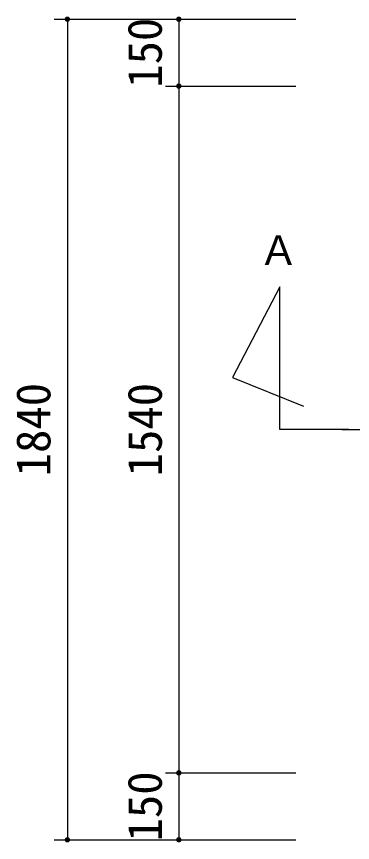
# Model space of a CAD drawing. Units: millimetres, scale not verified. Extents: x -8910 to 8910, y -6308 to 6308.
# Drawn here: x -7114 to -6361, y 2798 to 4650 of the extents above; entities that cross this region are included whole.
import ezdxf
from ezdxf.enums import TextEntityAlignment as Align

# ---------------------------------------------------------------- set-up
doc = ezdxf.new("R2010")
doc.units = ezdxf.units.MM
doc.header["$LTSCALE"] = 30
doc.linetypes.add('CHAIN2', pattern=[12, 9, -1, 1, -1])
doc.layers.add('0-3_空気管', color=3, linetype='Continuous', lineweight=25)
doc.layers.add('0-5_製作', color=5, linetype='Continuous', lineweight=25)
doc.styles.add('ＭＳ ゴシック', font='')
doc.styles.get('ＭＳ ゴシック').set_extended_font_data('MS Gothic')

msp = doc.modelspace()

# ---------------------------------------------------------------- linework, layer by layer
at = {"layer": '0-3_空気管', "color": 2}
for p, q in [((-7000.22, 4643.87), (-7000.22, 2803.87)), ((-6750.22, 4643.87), (-6750.22, 4493.87)), ((-6750.22, 4493.87), (-6750.22, 2953.87)), ((-6750.22, 2953.87), (-6750.22, 2803.87))]:
    msp.add_line(p, q, dxfattribs=at)
at = {"layer": '0-3_空気管'}
msp.add_line((-6369.16, 3723.87), (-6523.53, 3723.87), dxfattribs=at)
at = {"layer": '0-3_空気管', "linetype": 'CHAIN2'}
msp.add_line((-6384.28, 3723.87), (-3220.87, 3723.87), dxfattribs=at)
at = {"layer": '0-3_空気管'}
msp.add_lwpolyline([(-6523.53, 3723.87), (-6523.53, 4043.88), (-6629.85, 3840.22), (-6470.24, 3776.25)], dxfattribs=at)
at = {"layer": '0-5_製作', "color": 2}
for p, q in [((-7030.22, 4643.87), (-6750.22, 4643.87)), ((-6780.22, 4643.87), (-6487.54, 4643.87)), ((-6780.22, 4493.87), (-6487.54, 4493.87)), ((-6780.22, 2953.87), (-6487.54, 2953.87)), ((-7030.22, 2803.87), (-6750.22, 2803.87)), ((-6780.22, 2803.87), (-6487.54, 2803.87))]:
    msp.add_line(p, q, dxfattribs=at)
at = {"layer": '0-5_製作'}
for points in [[(-7002.43, 4649.45), (-7006.22, 4643.87), (-7006.21, 4644.25)], [(-7002.43, 4649.45), (-7000.22, 4643.87), (-7006.22, 4643.87)], [(-7002.43, 4649.45), (-7006.21, 4644.25), (-7003.11, 4649.13)], [(-7003.11, 4649.13), (-7006.21, 4644.25), (-7006.12, 4645)], [(-7003.11, 4649.13), (-7006.12, 4645), (-7003.75, 4648.73)], [(-7003.75, 4648.73), (-7006.12, 4645), (-7005.93, 4645.73)], [(-7003.75, 4648.73), (-7005.93, 4645.73), (-7004.33, 4648.25)], [(-7001.72, 4649.68), (-7000.22, 4643.87), (-7002.43, 4649.45)], [(-7000.98, 4649.83), (-7000.22, 4643.87), (-7001.72, 4649.68)], [(-7000.22, 4649.87), (-7000.22, 4643.87), (-7000.98, 4649.83)], [(-6999.85, 4649.86), (-7000.22, 4643.87), (-7000.22, 4649.87)], [(-6999.1, 4649.77), (-7000.22, 4643.87), (-6999.85, 4649.86)], [(-6998.37, 4649.58), (-7000.22, 4643.87), (-6999.1, 4649.77)], [(-6997.67, 4649.3), (-7000.22, 4643.87), (-6998.37, 4649.58)], [(-6997.01, 4648.94), (-7000.22, 4643.87), (-6997.67, 4649.3)], [(-6996.4, 4648.5), (-7000.22, 4643.87), (-6997.01, 4648.94)], [(-6751.72, 4649.68), (-6756.22, 4643.87), (-6752.43, 4649.45)], [(-6751.72, 4649.68), (-6750.22, 4643.87), (-6756.22, 4643.87)], [(-6752.43, 4649.45), (-6756.22, 4643.87), (-6756.21, 4644.25)], [(-6752.43, 4649.45), (-6756.21, 4644.25), (-6753.11, 4649.13)], [(-6753.11, 4649.13), (-6756.21, 4644.25), (-6756.12, 4645)], [(-6753.11, 4649.13), (-6756.12, 4645), (-6753.75, 4648.73)], [(-6753.75, 4648.73), (-6756.12, 4645), (-6755.93, 4645.73)], [(-6753.75, 4648.73), (-6755.93, 4645.73), (-6754.33, 4648.25)], [(-6750.98, 4649.83), (-6750.22, 4643.87), (-6751.72, 4649.68)], [(-6750.22, 4649.87), (-6750.22, 4643.87), (-6750.98, 4649.83)], [(-6749.85, 4649.86), (-6750.22, 4643.87), (-6750.22, 4649.87)], [(-6749.1, 4649.77), (-6750.22, 4643.87), (-6749.85, 4649.86)], [(-6748.37, 4649.58), (-6750.22, 4643.87), (-6749.1, 4649.77)], [(-6747.67, 4649.3), (-6750.22, 4643.87), (-6748.37, 4649.58)], [(-6747.01, 4648.94), (-6750.22, 4643.87), (-6747.67, 4649.3)], [(-6746.4, 4648.5), (-6750.22, 4643.87), (-6747.01, 4648.94)], [(-7000.22, 4643.87), (-7006.18, 4643.12), (-7006.22, 4643.87)], [(-7000.22, 4643.87), (-7006.04, 4642.38), (-7006.18, 4643.12)], [(-7000.22, 4643.87), (-7005.8, 4641.66), (-7006.04, 4642.38)], [(-7004.33, 4648.25), (-7005.93, 4645.73), (-7005.65, 4646.43)], [(-7000.22, 4643.87), (-7005.48, 4640.98), (-7005.8, 4641.66)], [(-7004.33, 4648.25), (-7005.65, 4646.43), (-7004.85, 4647.7)], [(-7004.85, 4647.7), (-7005.65, 4646.43), (-7005.29, 4647.09)], [(-7000.22, 4643.87), (-7005.08, 4640.35), (-7005.48, 4640.98)], [(-7000.22, 4643.87), (-7004.6, 4639.77), (-7005.08, 4640.35)], [(-7000.22, 4643.87), (-7004.05, 4639.25), (-7004.6, 4639.77)], [(-7000.22, 4643.87), (-7003.44, 4638.81), (-7004.05, 4639.25)], [(-7000.22, 4637.87), (-7003.44, 4638.81), (-7000.22, 4643.87)], [(-7000.22, 4637.87), (-7002.78, 4638.44), (-7003.44, 4638.81)], [(-7000.22, 4637.87), (-7002.08, 4638.17), (-7002.78, 4638.44)], [(-7000.22, 4637.87), (-7001.35, 4637.98), (-7002.08, 4638.17)], [(-7000.22, 4637.87), (-7000.6, 4637.88), (-7001.35, 4637.98)], [(-6996.4, 4648.5), (-6994.22, 4643.87), (-7000.22, 4643.87)], [(-6994.22, 4643.87), (-7000.22, 4637.87), (-7000.22, 4643.87)], [(-6994.22, 4643.87), (-6999.47, 4637.92), (-7000.22, 4637.87)], [(-6994.22, 4643.87), (-6998.73, 4638.06), (-6999.47, 4637.92)], [(-6994.22, 4643.87), (-6998.02, 4638.29), (-6998.73, 4638.06)], [(-6994.22, 4643.87), (-6997.33, 4638.61), (-6998.02, 4638.29)], [(-6994.24, 4643.5), (-6997.33, 4638.61), (-6994.22, 4643.87)], [(-6994.33, 4642.75), (-6997.33, 4638.61), (-6994.24, 4643.5)], [(-6994.33, 4642.75), (-6996.7, 4639.02), (-6997.33, 4638.61)], [(-6994.52, 4642.02), (-6996.7, 4639.02), (-6994.33, 4642.75)], [(-6994.52, 4642.02), (-6996.12, 4639.5), (-6996.7, 4639.02)], [(-6995.85, 4647.98), (-6994.22, 4643.87), (-6996.4, 4648.5)], [(-6994.79, 4641.32), (-6996.12, 4639.5), (-6994.52, 4642.02)], [(-6994.79, 4641.32), (-6995.6, 4640.05), (-6996.12, 4639.5)], [(-6995.37, 4647.4), (-6994.22, 4643.87), (-6995.85, 4647.98)], [(-6995.16, 4640.66), (-6995.6, 4640.05), (-6994.79, 4641.32)], [(-6994.97, 4646.76), (-6994.22, 4643.87), (-6995.37, 4647.4)], [(-6994.65, 4646.08), (-6994.22, 4643.87), (-6994.97, 4646.76)], [(-6994.41, 4645.36), (-6994.22, 4643.87), (-6994.65, 4646.08)], [(-6994.27, 4644.62), (-6994.22, 4643.87), (-6994.41, 4645.36)], [(-6750.22, 4643.87), (-6756.18, 4643.12), (-6756.22, 4643.87)], [(-6750.22, 4643.87), (-6756.04, 4642.38), (-6756.18, 4643.12)], [(-6750.22, 4643.87), (-6755.8, 4641.66), (-6756.04, 4642.38)], [(-6754.33, 4648.25), (-6755.93, 4645.73), (-6755.65, 4646.43)], [(-6750.22, 4643.87), (-6755.48, 4640.98), (-6755.8, 4641.66)], [(-6754.33, 4648.25), (-6755.65, 4646.43), (-6754.85, 4647.7)], [(-6754.85, 4647.7), (-6755.65, 4646.43), (-6755.29, 4647.09)], [(-6750.22, 4643.87), (-6755.08, 4640.35), (-6755.48, 4640.98)], [(-6750.22, 4643.87), (-6754.6, 4639.77), (-6755.08, 4640.35)], [(-6750.22, 4643.87), (-6754.05, 4639.25), (-6754.6, 4639.77)], [(-6750.22, 4643.87), (-6753.44, 4638.81), (-6754.05, 4639.25)], [(-6750.22, 4637.87), (-6753.44, 4638.81), (-6750.22, 4643.87)], [(-6750.22, 4637.87), (-6752.78, 4638.44), (-6753.44, 4638.81)], [(-6750.22, 4637.87), (-6752.08, 4638.17), (-6752.78, 4638.44)], [(-6750.22, 4637.87), (-6751.35, 4637.98), (-6752.08, 4638.17)], [(-6750.22, 4637.87), (-6750.6, 4637.88), (-6751.35, 4637.98)], [(-6746.4, 4648.5), (-6744.22, 4643.87), (-6750.22, 4643.87)], [(-6744.22, 4643.87), (-6750.22, 4637.87), (-6750.22, 4643.87)], [(-6744.22, 4643.87), (-6749.47, 4637.92), (-6750.22, 4637.87)], [(-6744.22, 4643.87), (-6748.73, 4638.06), (-6749.47, 4637.92)], [(-6744.22, 4643.87), (-6748.02, 4638.29), (-6748.73, 4638.06)], [(-6744.24, 4643.5), (-6748.02, 4638.29), (-6744.22, 4643.87)], [(-6744.24, 4643.5), (-6747.33, 4638.61), (-6748.02, 4638.29)], [(-6744.33, 4642.75), (-6747.33, 4638.61), (-6744.24, 4643.5)], [(-6744.33, 4642.75), (-6746.7, 4639.02), (-6747.33, 4638.61)], [(-6744.52, 4642.02), (-6746.7, 4639.02), (-6744.33, 4642.75)], [(-6744.52, 4642.02), (-6746.12, 4639.5), (-6746.7, 4639.02)], [(-6745.85, 4647.98), (-6744.22, 4643.87), (-6746.4, 4648.5)], [(-6744.79, 4641.32), (-6746.12, 4639.5), (-6744.52, 4642.02)], [(-6744.79, 4641.32), (-6745.6, 4640.05), (-6746.12, 4639.5)], [(-6745.37, 4647.4), (-6744.22, 4643.87), (-6745.85, 4647.98)], [(-6745.16, 4640.66), (-6745.6, 4640.05), (-6744.79, 4641.32)], [(-6744.97, 4646.76), (-6744.22, 4643.87), (-6745.37, 4647.4)], [(-6744.65, 4646.08), (-6744.22, 4643.87), (-6744.97, 4646.76)], [(-6744.41, 4645.36), (-6744.22, 4643.87), (-6744.65, 4646.08)], [(-6744.27, 4644.62), (-6744.22, 4643.87), (-6744.41, 4645.36)], [(-6752.43, 4499.45), (-6756.22, 4493.87), (-6756.21, 4494.25)], [(-6752.43, 4499.45), (-6750.22, 4493.87), (-6756.22, 4493.87)], [(-6750.22, 4493.87), (-6756.18, 4493.12), (-6756.22, 4493.87)], [(-6752.43, 4499.45), (-6756.21, 4494.25), (-6753.11, 4499.13)], [(-6753.11, 4499.13), (-6756.21, 4494.25), (-6756.12, 4495)], [(-6750.22, 4493.87), (-6756.04, 4492.38), (-6756.18, 4493.12)], [(-6753.11, 4499.13), (-6756.12, 4495), (-6753.75, 4498.73)], [(-6753.75, 4498.73), (-6756.12, 4495), (-6755.93, 4495.73)], [(-6750.22, 4493.87), (-6755.8, 4491.66), (-6756.04, 4492.38)], [(-6753.75, 4498.73), (-6755.93, 4495.73), (-6754.33, 4498.25)], [(-6754.33, 4498.25), (-6755.93, 4495.73), (-6755.65, 4496.43)], [(-6750.22, 4493.87), (-6755.48, 4490.98), (-6755.8, 4491.66)], [(-6754.33, 4498.25), (-6755.65, 4496.43), (-6754.85, 4497.7)], [(-6754.85, 4497.7), (-6755.65, 4496.43), (-6755.29, 4497.09)], [(-6750.22, 4493.87), (-6755.08, 4490.35), (-6755.48, 4490.98)], [(-6750.22, 4493.87), (-6754.6, 4489.77), (-6755.08, 4490.35)], [(-6750.22, 4493.87), (-6754.05, 4489.25), (-6754.6, 4489.77)], [(-6750.22, 4493.87), (-6753.44, 4488.81), (-6754.05, 4489.25)], [(-6750.22, 4487.87), (-6753.44, 4488.81), (-6750.22, 4493.87)], [(-6750.22, 4487.87), (-6752.78, 4488.44), (-6753.44, 4488.81)], [(-6750.22, 4487.87), (-6752.08, 4488.17), (-6752.78, 4488.44)], [(-6751.72, 4499.68), (-6750.22, 4493.87), (-6752.43, 4499.45)], [(-6750.22, 4487.87), (-6751.35, 4487.98), (-6752.08, 4488.17)], [(-6750.98, 4499.83), (-6750.22, 4493.87), (-6751.72, 4499.68)], [(-6750.22, 4487.87), (-6750.6, 4487.88), (-6751.35, 4487.98)], [(-6750.22, 4499.87), (-6750.22, 4493.87), (-6750.98, 4499.83)], [(-6749.85, 4499.86), (-6750.22, 4493.87), (-6750.22, 4499.87)], [(-6749.1, 4499.77), (-6750.22, 4493.87), (-6749.85, 4499.86)], [(-6748.37, 4499.58), (-6750.22, 4493.87), (-6749.1, 4499.77)], [(-6747.67, 4499.3), (-6750.22, 4493.87), (-6748.37, 4499.58)], [(-6747.01, 4498.94), (-6750.22, 4493.87), (-6747.67, 4499.3)], [(-6746.4, 4498.5), (-6750.22, 4493.87), (-6747.01, 4498.94)], [(-6746.4, 4498.5), (-6744.22, 4493.87), (-6750.22, 4493.87)], [(-6744.22, 4493.87), (-6750.22, 4487.87), (-6750.22, 4493.87)], [(-6744.22, 4493.87), (-6749.47, 4487.92), (-6750.22, 4487.87)], [(-6744.22, 4493.87), (-6748.73, 4488.06), (-6749.47, 4487.92)], [(-6744.22, 4493.87), (-6748.02, 4488.29), (-6748.73, 4488.06)], [(-6744.22, 4493.87), (-6747.33, 4488.61), (-6748.02, 4488.29)], [(-6744.24, 4493.5), (-6747.33, 4488.61), (-6744.22, 4493.87)], [(-6744.33, 4492.75), (-6747.33, 4488.61), (-6744.24, 4493.5)], [(-6744.33, 4492.75), (-6746.7, 4489.02), (-6747.33, 4488.61)], [(-6744.52, 4492.02), (-6746.7, 4489.02), (-6744.33, 4492.75)], [(-6744.52, 4492.02), (-6746.12, 4489.5), (-6746.7, 4489.02)], [(-6745.85, 4497.98), (-6744.22, 4493.87), (-6746.4, 4498.5)], [(-6744.79, 4491.32), (-6746.12, 4489.5), (-6744.52, 4492.02)], [(-6744.79, 4491.32), (-6745.6, 4490.05), (-6746.12, 4489.5)], [(-6745.37, 4497.4), (-6744.22, 4493.87), (-6745.85, 4497.98)], [(-6745.16, 4490.66), (-6745.6, 4490.05), (-6744.79, 4491.32)], [(-6744.97, 4496.76), (-6744.22, 4493.87), (-6745.37, 4497.4)], [(-6744.65, 4496.08), (-6744.22, 4493.87), (-6744.97, 4496.76)], [(-6744.41, 4495.36), (-6744.22, 4493.87), (-6744.65, 4496.08)], [(-6744.27, 4494.62), (-6744.22, 4493.87), (-6744.41, 4495.36)], [(-6753.75, 2958.73), (-6756.22, 2953.87), (-6754.33, 2958.25)], [(-6753.75, 2958.73), (-6750.22, 2953.87), (-6756.22, 2953.87)], [(-6754.33, 2958.25), (-6756.22, 2953.87), (-6756.21, 2954.25)], [(-6750.22, 2953.87), (-6756.18, 2953.12), (-6756.22, 2953.87)], [(-6754.33, 2958.25), (-6756.21, 2954.25), (-6754.85, 2957.7)], [(-6754.85, 2957.7), (-6756.21, 2954.25), (-6756.12, 2955)], [(-6750.22, 2953.87), (-6756.04, 2952.38), (-6756.18, 2953.12)], [(-6754.85, 2957.7), (-6756.12, 2955), (-6755.29, 2957.09)], [(-6755.29, 2957.09), (-6756.12, 2955), (-6755.93, 2955.73)], [(-6750.22, 2953.87), (-6755.8, 2951.66), (-6756.04, 2952.38)], [(-6755.29, 2957.09), (-6755.93, 2955.73), (-6755.65, 2956.43)], [(-6750.22, 2953.87), (-6755.48, 2950.98), (-6755.8, 2951.66)], [(-6750.22, 2953.87), (-6755.08, 2950.35), (-6755.48, 2950.98)], [(-6750.22, 2953.87), (-6754.6, 2949.77), (-6755.08, 2950.35)], [(-6750.22, 2953.87), (-6754.05, 2949.25), (-6754.6, 2949.77)], [(-6750.22, 2953.87), (-6753.44, 2948.81), (-6754.05, 2949.25)], [(-6753.11, 2959.13), (-6750.22, 2953.87), (-6753.75, 2958.73)], [(-6750.22, 2953.87), (-6752.78, 2948.44), (-6753.44, 2948.81)], [(-6752.43, 2959.45), (-6750.22, 2953.87), (-6753.11, 2959.13)], [(-6750.22, 2953.87), (-6752.08, 2948.17), (-6752.78, 2948.44)], [(-6751.72, 2959.68), (-6750.22, 2953.87), (-6752.43, 2959.45)], [(-6750.22, 2947.87), (-6752.08, 2948.17), (-6750.22, 2953.87)], [(-6750.22, 2947.87), (-6751.35, 2947.98), (-6752.08, 2948.17)], [(-6750.98, 2959.83), (-6750.22, 2953.87), (-6751.72, 2959.68)], [(-6750.22, 2947.87), (-6750.6, 2947.88), (-6751.35, 2947.98)], [(-6750.22, 2959.87), (-6750.22, 2953.87), (-6750.98, 2959.83)], [(-6749.85, 2959.86), (-6750.22, 2953.87), (-6750.22, 2959.87)], [(-6749.1, 2959.77), (-6750.22, 2953.87), (-6749.85, 2959.86)], [(-6748.37, 2959.58), (-6750.22, 2953.87), (-6749.1, 2959.77)], [(-6747.67, 2959.3), (-6750.22, 2953.87), (-6748.37, 2959.58)], [(-6747.67, 2959.3), (-6744.22, 2953.87), (-6750.22, 2953.87)], [(-6744.22, 2953.87), (-6750.22, 2947.87), (-6750.22, 2953.87)], [(-6744.22, 2953.87), (-6749.47, 2947.92), (-6750.22, 2947.87)], [(-6744.22, 2953.87), (-6748.73, 2948.06), (-6749.47, 2947.92)], [(-6744.22, 2953.87), (-6748.02, 2948.29), (-6748.73, 2948.06)], [(-6744.22, 2953.87), (-6747.33, 2948.61), (-6748.02, 2948.29)], [(-6747.01, 2958.94), (-6744.22, 2953.87), (-6747.67, 2959.3)], [(-6744.22, 2953.87), (-6746.7, 2949.02), (-6747.33, 2948.61)], [(-6746.4, 2958.5), (-6744.22, 2953.87), (-6747.01, 2958.94)], [(-6744.22, 2953.87), (-6746.12, 2949.5), (-6746.7, 2949.02)], [(-6745.85, 2957.98), (-6744.22, 2953.87), (-6746.4, 2958.5)], [(-6744.24, 2953.5), (-6746.12, 2949.5), (-6744.22, 2953.87)], [(-6744.24, 2953.5), (-6745.6, 2950.05), (-6746.12, 2949.5)], [(-6745.37, 2957.4), (-6744.22, 2953.87), (-6745.85, 2957.98)], [(-6744.33, 2952.75), (-6745.6, 2950.05), (-6744.24, 2953.5)], [(-6744.33, 2952.75), (-6745.16, 2950.66), (-6745.6, 2950.05)], [(-6744.97, 2956.76), (-6744.22, 2953.87), (-6745.37, 2957.4)], [(-6744.52, 2952.02), (-6745.16, 2950.66), (-6744.33, 2952.75)], [(-6744.52, 2952.02), (-6744.79, 2951.32), (-6745.16, 2950.66)], [(-6744.65, 2956.08), (-6744.22, 2953.87), (-6744.97, 2956.76)], [(-6744.41, 2955.36), (-6744.22, 2953.87), (-6744.65, 2956.08)], [(-6744.27, 2954.62), (-6744.22, 2953.87), (-6744.41, 2955.36)], [(-7004.33, 2808.25), (-7006.22, 2803.87), (-7006.21, 2804.25)], [(-7004.33, 2808.25), (-7000.22, 2803.87), (-7006.22, 2803.87)], [(-7000.22, 2803.87), (-7006.18, 2803.12), (-7006.22, 2803.87)], [(-7004.33, 2808.25), (-7006.21, 2804.25), (-7004.85, 2807.7)], [(-7004.85, 2807.7), (-7006.21, 2804.25), (-7006.12, 2805)], [(-7000.22, 2803.87), (-7006.04, 2802.38), (-7006.18, 2803.12)], [(-7004.85, 2807.7), (-7006.12, 2805), (-7005.29, 2807.09)], [(-7005.29, 2807.09), (-7006.12, 2805), (-7005.93, 2805.73)], [(-7000.22, 2803.87), (-7005.8, 2801.66), (-7006.04, 2802.38)], [(-7005.29, 2807.09), (-7005.93, 2805.73), (-7005.65, 2806.43)], [(-7000.22, 2803.87), (-7005.48, 2800.98), (-7005.8, 2801.66)], [(-7000.22, 2803.87), (-7005.08, 2800.35), (-7005.48, 2800.98)], [(-7000.22, 2803.87), (-7004.6, 2799.77), (-7005.08, 2800.35)], [(-7000.22, 2803.87), (-7004.05, 2799.25), (-7004.6, 2799.77)], [(-7003.75, 2808.73), (-7000.22, 2803.87), (-7004.33, 2808.25)], [(-7000.22, 2803.87), (-7003.44, 2798.81), (-7004.05, 2799.25)], [(-7003.11, 2809.13), (-7000.22, 2803.87), (-7003.75, 2808.73)], [(-7000.22, 2803.87), (-7002.78, 2798.44), (-7003.44, 2798.81)], [(-7002.43, 2809.45), (-7000.22, 2803.87), (-7003.11, 2809.13)], [(-7000.22, 2803.87), (-7002.08, 2798.17), (-7002.78, 2798.44)], [(-7001.72, 2809.68), (-7000.22, 2803.87), (-7002.43, 2809.45)], [(-7000.22, 2797.87), (-7002.08, 2798.17), (-7000.22, 2803.87)], [(-7000.22, 2797.87), (-7001.35, 2797.98), (-7002.08, 2798.17)], [(-7000.98, 2809.83), (-7000.22, 2803.87), (-7001.72, 2809.68)], [(-7000.22, 2797.87), (-7000.6, 2797.88), (-7001.35, 2797.98)], [(-7000.22, 2809.87), (-7000.22, 2803.87), (-7000.98, 2809.83)], [(-6999.85, 2809.86), (-7000.22, 2803.87), (-7000.22, 2809.87)], [(-6999.1, 2809.77), (-7000.22, 2803.87), (-6999.85, 2809.86)], [(-6998.37, 2809.58), (-7000.22, 2803.87), (-6999.1, 2809.77)], [(-6997.67, 2809.3), (-7000.22, 2803.87), (-6998.37, 2809.58)], [(-6997.67, 2809.3), (-6994.22, 2803.87), (-7000.22, 2803.87)], [(-6994.22, 2803.87), (-7000.22, 2797.87), (-7000.22, 2803.87)], [(-6994.22, 2803.87), (-6999.47, 2797.92), (-7000.22, 2797.87)], [(-6994.22, 2803.87), (-6998.73, 2798.06), (-6999.47, 2797.92)], [(-6994.22, 2803.87), (-6998.02, 2798.29), (-6998.73, 2798.06)], [(-6994.22, 2803.87), (-6997.33, 2798.61), (-6998.02, 2798.29)], [(-6997.01, 2808.94), (-6994.22, 2803.87), (-6997.67, 2809.3)], [(-6994.22, 2803.87), (-6996.7, 2799.02), (-6997.33, 2798.61)], [(-6996.4, 2808.5), (-6994.22, 2803.87), (-6997.01, 2808.94)], [(-6994.22, 2803.87), (-6996.12, 2799.5), (-6996.7, 2799.02)], [(-6995.85, 2807.98), (-6994.22, 2803.87), (-6996.4, 2808.5)], [(-6994.22, 2803.87), (-6995.6, 2800.05), (-6996.12, 2799.5)], [(-6995.37, 2807.4), (-6994.22, 2803.87), (-6995.85, 2807.98)], [(-6994.24, 2803.5), (-6995.6, 2800.05), (-6994.22, 2803.87)], [(-6994.33, 2802.75), (-6995.6, 2800.05), (-6994.24, 2803.5)], [(-6994.33, 2802.75), (-6995.16, 2800.66), (-6995.6, 2800.05)], [(-6994.97, 2806.76), (-6994.22, 2803.87), (-6995.37, 2807.4)], [(-6994.52, 2802.02), (-6995.16, 2800.66), (-6994.33, 2802.75)], [(-6994.52, 2802.02), (-6994.79, 2801.32), (-6995.16, 2800.66)], [(-6994.65, 2806.08), (-6994.22, 2803.87), (-6994.97, 2806.76)], [(-6994.41, 2805.36), (-6994.22, 2803.87), (-6994.65, 2806.08)], [(-6994.27, 2804.62), (-6994.22, 2803.87), (-6994.41, 2805.36)], [(-6754.33, 2808.25), (-6756.22, 2803.87), (-6756.21, 2804.25)], [(-6754.33, 2808.25), (-6750.22, 2803.87), (-6756.22, 2803.87)], [(-6750.22, 2803.87), (-6756.18, 2803.12), (-6756.22, 2803.87)], [(-6754.33, 2808.25), (-6756.21, 2804.25), (-6754.85, 2807.7)], [(-6754.85, 2807.7), (-6756.21, 2804.25), (-6756.12, 2805)], [(-6750.22, 2803.87), (-6756.04, 2802.38), (-6756.18, 2803.12)], [(-6754.85, 2807.7), (-6756.12, 2805), (-6755.29, 2807.09)], [(-6755.29, 2807.09), (-6756.12, 2805), (-6755.93, 2805.73)], [(-6750.22, 2803.87), (-6755.8, 2801.66), (-6756.04, 2802.38)], [(-6755.29, 2807.09), (-6755.93, 2805.73), (-6755.65, 2806.43)], [(-6750.22, 2803.87), (-6755.48, 2800.98), (-6755.8, 2801.66)], [(-6750.22, 2803.87), (-6755.08, 2800.35), (-6755.48, 2800.98)], [(-6750.22, 2803.87), (-6754.6, 2799.77), (-6755.08, 2800.35)], [(-6750.22, 2803.87), (-6754.05, 2799.25), (-6754.6, 2799.77)], [(-6753.75, 2808.73), (-6750.22, 2803.87), (-6754.33, 2808.25)], [(-6750.22, 2803.87), (-6753.44, 2798.81), (-6754.05, 2799.25)], [(-6753.11, 2809.13), (-6750.22, 2803.87), (-6753.75, 2808.73)], [(-6750.22, 2803.87), (-6752.78, 2798.44), (-6753.44, 2798.81)], [(-6752.43, 2809.45), (-6750.22, 2803.87), (-6753.11, 2809.13)], [(-6750.22, 2803.87), (-6752.08, 2798.17), (-6752.78, 2798.44)], [(-6751.72, 2809.68), (-6750.22, 2803.87), (-6752.43, 2809.45)], [(-6750.22, 2797.87), (-6752.08, 2798.17), (-6750.22, 2803.87)], [(-6750.22, 2797.87), (-6751.35, 2797.98), (-6752.08, 2798.17)], [(-6750.98, 2809.83), (-6750.22, 2803.87), (-6751.72, 2809.68)], [(-6750.22, 2797.87), (-6750.6, 2797.88), (-6751.35, 2797.98)], [(-6750.22, 2809.87), (-6750.22, 2803.87), (-6750.98, 2809.83)], [(-6749.85, 2809.86), (-6750.22, 2803.87), (-6750.22, 2809.87)], [(-6749.1, 2809.77), (-6750.22, 2803.87), (-6749.85, 2809.86)], [(-6748.37, 2809.58), (-6750.22, 2803.87), (-6749.1, 2809.77)], [(-6747.67, 2809.3), (-6750.22, 2803.87), (-6748.37, 2809.58)], [(-6747.67, 2809.3), (-6744.22, 2803.87), (-6750.22, 2803.87)], [(-6744.22, 2803.87), (-6750.22, 2797.87), (-6750.22, 2803.87)], [(-6744.22, 2803.87), (-6749.47, 2797.92), (-6750.22, 2797.87)], [(-6744.22, 2803.87), (-6748.73, 2798.06), (-6749.47, 2797.92)], [(-6744.22, 2803.87), (-6748.02, 2798.29), (-6748.73, 2798.06)], [(-6744.22, 2803.87), (-6747.33, 2798.61), (-6748.02, 2798.29)], [(-6747.01, 2808.94), (-6744.22, 2803.87), (-6747.67, 2809.3)], [(-6744.22, 2803.87), (-6746.7, 2799.02), (-6747.33, 2798.61)], [(-6746.4, 2808.5), (-6744.22, 2803.87), (-6747.01, 2808.94)], [(-6744.22, 2803.87), (-6746.12, 2799.5), (-6746.7, 2799.02)], [(-6745.85, 2807.98), (-6744.22, 2803.87), (-6746.4, 2808.5)], [(-6744.22, 2803.87), (-6745.6, 2800.05), (-6746.12, 2799.5)], [(-6745.37, 2807.4), (-6744.22, 2803.87), (-6745.85, 2807.98)], [(-6744.24, 2803.5), (-6745.6, 2800.05), (-6744.22, 2803.87)], [(-6744.33, 2802.75), (-6745.6, 2800.05), (-6744.24, 2803.5)], [(-6744.33, 2802.75), (-6745.16, 2800.66), (-6745.6, 2800.05)], [(-6744.97, 2806.76), (-6744.22, 2803.87), (-6745.37, 2807.4)], [(-6744.52, 2802.02), (-6745.16, 2800.66), (-6744.33, 2802.75)], [(-6744.52, 2802.02), (-6744.79, 2801.32), (-6745.16, 2800.66)], [(-6744.65, 2806.08), (-6744.22, 2803.87), (-6744.97, 2806.76)], [(-6744.41, 2805.36), (-6744.22, 2803.87), (-6744.65, 2806.08)], [(-6744.27, 2804.62), (-6744.22, 2803.87), (-6744.41, 2805.36)]]:
    msp.add_solid(points, dxfattribs=at)

# ---------------------------------------------------------------- texts
at = {"layer": '0-3_空気管', "color": 4, "style": 'ＭＳ ゴシック'}
msp.add_text('Ａ', height=65.98, dxfattribs=at).set_placement((-6571.46, 4073.26), align=Align.BOTTOM_LEFT)
at = {"layer": '0-5_製作', "color": 4, "style": 'ＭＳ ゴシック'}
for s, p in [('150', (-6765.22, 4490.12)), ('1840', (-7015.22, 3618.87)), ('1540', (-6765.22, 3618.87)), ('150', (-6765.22, 2800.12))]:
    msp.add_text(s, height=76.98, rotation=90, dxfattribs=at).set_placement(p, align=Align.BOTTOM_LEFT)

doc.saveas('drawing.dxf')
